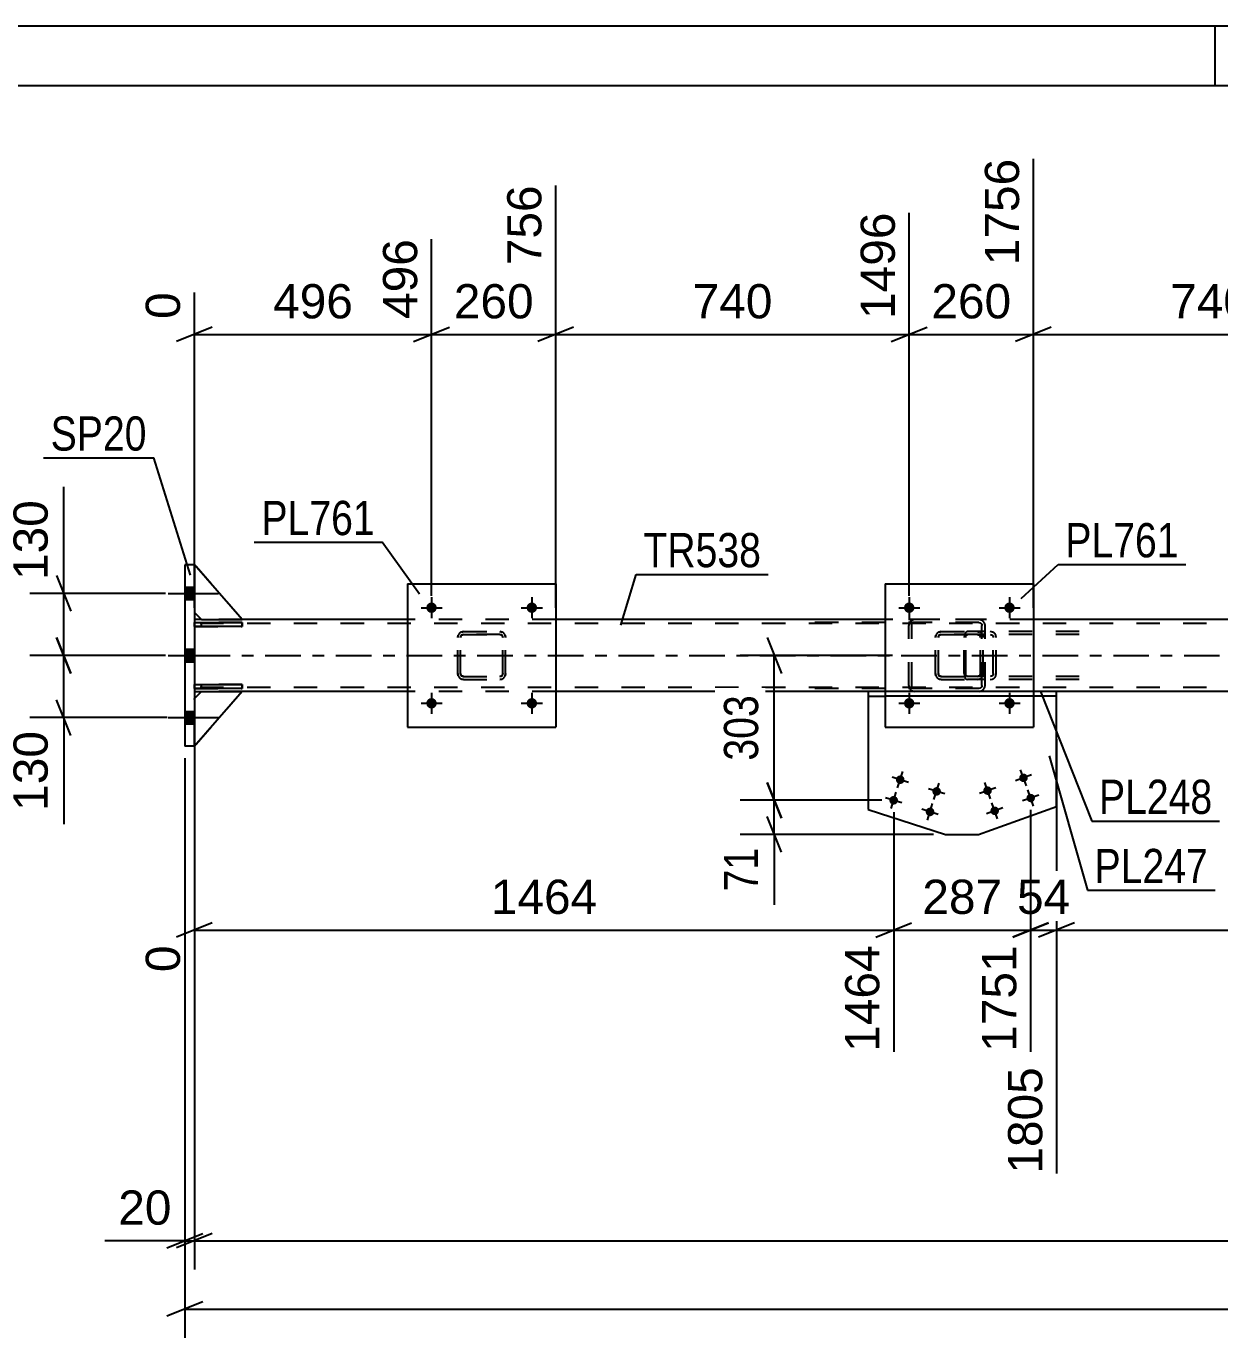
# Model space of a CAD drawing. Header units: millimetres. Extents: x -147 to 694, y -404 to 190.
# Drawn here: x -35.8 to 64.1, y 80.7 to 190.5 of the extents above; entities that cross this region are included whole.
import ezdxf

# ---------------------------------------------------------------- set-up
doc = ezdxf.new("R2010")
doc.units = ezdxf.units.MM
doc.linetypes.add('DXK_LINE_DOT2', pattern=[3.9198, 1.9599, -1.9599])
doc.linetypes.add('DXK_LINE_DOT3', pattern=[5.9187, 2.979, -0.9799, 0.9799, -0.9799])
doc.styles.add('Arial', font='ARIAL.TTF', dxfattribs={"height": 0.2})
doc.styles.add('Arial Narrow', font='ARIALN.TTF', dxfattribs={"height": 0.2})

# ---------------------------------------------------------------- blocks, each defined once
blk = doc.blocks.new('Unknown-318897192-1115')
at = {"color": 5, "linetype": 'Continuous'}
for p, q in [((693.74, 190.49), (-147.26, 190.49)), ((63.74, 185.49), (63.74, 190.49)), ((688.74, 185.49), (-142.26, 185.49))]:
    blk.add_line(p, q, dxfattribs=at)
blk = doc.blocks.new('Bolt-318897192-2085 - 1693')
at = {"linetype": 'Continuous'}
for points in [[(38.56, 133.82, -1), (37.68, 133.82, -1)], [(46.96, 133.82, -1), (46.08, 133.82, -1)]]:
    blk.add_hatch(color=1, dxfattribs=at).paths.add_polyline_path(points)
at = {"color": 1, "linetype": 'Continuous'}
for p, q in [((38.12, 134.7), (38.12, 132.94)), ((46.52, 134.7), (46.52, 132.94)), ((37.24, 133.82), (39, 133.82)), ((45.64, 133.82), (47.4, 133.82))]:
    blk.add_line(p, q, dxfattribs=at)
blk = doc.blocks.new('Part-318897192-1804 - 1693')
at = {"color": 2, "linetype": 'Continuous'}
for p, q in [((36.12, 143.82), (36.12, 131.82)), ((36.12, 143.82), (48.52, 143.82)), ((48.52, 143.82), (48.52, 131.82)), ((36.12, 131.82), (48.52, 131.82))]:
    blk.add_line(p, q, dxfattribs=at)
blk = doc.blocks.new('Part-318897192-1743 - 1693')
at = {"color": 2, "linetype": 'Continuous'}
for p, q in [((-3.88, 143.82), (-3.88, 131.82)), ((-3.88, 143.82), (8.52, 143.82)), ((8.52, 143.82), (8.52, 131.82)), ((-3.88, 131.82), (8.52, 131.82))]:
    blk.add_line(p, q, dxfattribs=at)
blk = doc.blocks.new('Part-318897192-1744 - 1693')
at = {"color": 7, "linetype": 'DXK_LINE_DOT2'}
for p, q in [((0.32, 139.34), (0.36, 139.52)), ((0.36, 139.52), (0.32, 139.34)), ((0.56, 139.34), (0.58, 139.43)), ((0.58, 139.43), (0.56, 139.34)), ((0.58, 139.43), (0.63, 139.51)), ((0.63, 139.51), (0.58, 139.43)), ((0.62, 139.78), (0.8, 139.82)), ((0.8, 139.82), (0.62, 139.78)), ((0.63, 139.51), (0.71, 139.56)), ((0.71, 139.56), (0.63, 139.51)), ((0.71, 139.56), (0.8, 139.58)), ((0.8, 139.58), (0.71, 139.56)), ((0.8, 139.82), (3.84, 139.82)), ((0.8, 139.82), (0.8, 139.82)), ((0.8, 139.82), (3.84, 139.82)), ((0.8, 139.58), (3.84, 139.58)), ((0.8, 139.58), (0.8, 139.58)), ((3.84, 139.58), (0.8, 139.58)), ((3.84, 139.82), (3.84, 139.82)), ((3.84, 139.82), (4.03, 139.78)), ((4.03, 139.78), (3.84, 139.82)), ((3.84, 139.58), (3.84, 139.58)), ((3.84, 139.58), (3.94, 139.56)), ((3.94, 139.56), (3.84, 139.58)), ((3.94, 139.56), (4.01, 139.51)), ((4.01, 139.51), (3.94, 139.56)), ((4.01, 139.51), (4.07, 139.43)), ((4.07, 139.43), (4.01, 139.51)), ((4.07, 139.43), (4.08, 139.34)), ((4.08, 139.34), (4.07, 139.43)), ((4.29, 139.52), (4.32, 139.34)), ((4.32, 139.34), (4.29, 139.52)), ((0.32, 136.3), (0.32, 139.34)), ((0.56, 136.3), (0.56, 139.34)), ((4.08, 136.3), (4.08, 139.34)), ((4.32, 136.3), (4.32, 139.34)), ((0.36, 136.11), (0.32, 136.3)), ((0.32, 136.3), (0.36, 136.11)), ((0.58, 136.2), (0.56, 136.3)), ((0.56, 136.3), (0.58, 136.21)), ((0.58, 136.21), (0.63, 136.13)), ((0.63, 136.13), (0.58, 136.2)), ((0.71, 136.08), (0.63, 136.13)), ((0.63, 136.13), (0.71, 136.08)), ((4.01, 136.13), (3.94, 136.08)), ((3.94, 136.08), (4.01, 136.13)), ((4.01, 136.13), (4.07, 136.21)), ((4.07, 136.2), (4.01, 136.13)), ((4.08, 136.3), (4.07, 136.2)), ((4.07, 136.21), (4.08, 136.3)), ((4.32, 136.3), (4.29, 136.11)), ((4.29, 136.11), (4.32, 136.3)), ((0.8, 135.82), (0.62, 135.85)), ((0.62, 135.85), (0.8, 135.82)), ((0.8, 136.06), (0.71, 136.08)), ((0.71, 136.08), (0.8, 136.06)), ((0.8, 136.06), (3.84, 136.06)), ((0.8, 136.06), (0.8, 136.06)), ((0.8, 136.06), (3.84, 136.06)), ((0.8, 135.82), (3.84, 135.82)), ((0.8, 135.82), (0.8, 135.82)), ((0.8, 135.82), (3.84, 135.82)), ((3.94, 136.08), (3.84, 136.06)), ((3.84, 136.06), (3.94, 136.08)), ((3.84, 136.06), (3.84, 136.06)), ((4.03, 135.85), (3.84, 135.82)), ((3.84, 135.82), (4.03, 135.85)), ((3.84, 135.82), (3.84, 135.82))]:
    blk.add_line(p, q, dxfattribs=at)
at = {"color": 7, "linetype": 'DXK_LINE_DOT3'}
blk.add_line((2.32, 137.82), (2.32, 137.82), dxfattribs=at)
at = {"color": 7, "linetype": 'DXK_LINE_DOT2'}
for centre, start, end in [((0.8, 139.34), 112.5, 157.5), ((0.8, 139.34), 112.5, 157.5), ((3.84, 139.34), 22.5, 67.5), ((3.84, 139.34), 22.5, 67.5), ((0.8, 136.3), 202.5, 247.5), ((0.8, 136.3), 202.5, 247.5), ((3.84, 136.3), 292.5, 337.5), ((3.84, 136.3), 292.5, 337.5)]:
    blk.add_arc(centre, 0.48, start, end, dxfattribs=at)
blk = doc.blocks.new('Part-318897192-1774 - 1693')
at = {"color": 2, "linetype": 'Continuous'}
for p, q in [((-21.13, 140.82), (-21.73, 140.82)), ((-3.88, 140.82), (-17.73, 140.82)), ((36.12, 140.82), (8.52, 140.82)), ((76.12, 140.82), (48.52, 140.82)), ((-21.73, 134.82), (-21.14, 134.82)), ((-3.88, 134.82), (-17.74, 134.82)), ((34.68, 134.82), (8.52, 134.82)), ((76.12, 134.82), (50.46, 134.82))]:
    blk.add_line(p, q, dxfattribs=at)
at = {"color": 7, "linetype": 'DXK_LINE_DOT2'}
for p, q in [((-21.73, 140.82), (-21.73, 134.87)), ((-17.73, 140.82), (-21.13, 140.82)), ((8.52, 140.82), (-3.88, 140.82)), ((48.52, 140.82), (36.12, 140.82)), ((576.52, 140.5), (-21.73, 140.5)), ((576.52, 135.14), (-21.73, 135.14)), ((-21.73, 134.87), (-21.73, 134.82)), ((-17.74, 134.82), (-21.14, 134.82)), ((8.52, 134.82), (-3.88, 134.82)), ((50.46, 134.82), (34.68, 134.82))]:
    blk.add_line(p, q, dxfattribs=at)
at = {"color": 7, "linetype": 'DXK_LINE_DOT3'}
blk.add_line((-21.73, 137.82), (576.52, 137.82), dxfattribs=at)
blk = doc.blocks.new('Part-318897192-1916 - 1693')
at = {"color": 2, "linetype": 'Continuous'}
for p, q in [((34.68, 134.82), (34.68, 134.42)), ((36.12, 134.82), (34.68, 134.82)), ((34.68, 134.42), (36.12, 134.42)), ((50.46, 134.82), (48.52, 134.82)), ((50.46, 134.42), (48.52, 134.42)), ((50.46, 134.42), (50.46, 134.82))]:
    blk.add_line(p, q, dxfattribs=at)
at = {"color": 7, "linetype": 'DXK_LINE_DOT2'}
for p, q in [((48.52, 134.82), (36.12, 134.82)), ((48.52, 134.42), (36.12, 134.42))]:
    blk.add_line(p, q, dxfattribs=at)
blk = doc.blocks.new('Part-318897192-1805 - 1693')
at = {"color": 7, "linetype": 'DXK_LINE_DOT2'}
for p, q in [((40.32, 139.34), (40.36, 139.52)), ((40.36, 139.52), (40.32, 139.34)), ((40.56, 139.34), (40.58, 139.43)), ((40.58, 139.43), (40.56, 139.34)), ((40.58, 139.43), (40.63, 139.51)), ((40.63, 139.51), (40.58, 139.43)), ((40.62, 139.78), (40.8, 139.82)), ((40.8, 139.82), (40.62, 139.78)), ((40.63, 139.51), (40.71, 139.56)), ((40.71, 139.56), (40.63, 139.51)), ((40.71, 139.56), (40.8, 139.58)), ((40.8, 139.58), (40.71, 139.56)), ((40.8, 139.82), (43.84, 139.82)), ((40.8, 139.82), (40.8, 139.82)), ((40.8, 139.82), (43.84, 139.82)), ((40.8, 139.58), (43.84, 139.58)), ((40.8, 139.58), (40.8, 139.58)), ((43.84, 139.58), (40.8, 139.58)), ((43.84, 139.82), (43.84, 139.82)), ((43.84, 139.82), (44.02, 139.78)), ((44.02, 139.78), (43.84, 139.82)), ((43.84, 139.58), (43.84, 139.58)), ((43.84, 139.58), (43.93, 139.56)), ((43.93, 139.56), (43.84, 139.58)), ((43.93, 139.56), (44.01, 139.51)), ((44.01, 139.51), (43.93, 139.56)), ((44.01, 139.51), (44.06, 139.43)), ((44.06, 139.43), (44.01, 139.51)), ((44.06, 139.43), (44.08, 139.34)), ((44.08, 139.34), (44.06, 139.43)), ((44.28, 139.52), (44.32, 139.34)), ((44.32, 139.34), (44.28, 139.52)), ((40.32, 136.3), (40.32, 139.34)), ((40.56, 136.3), (40.56, 139.34)), ((44.08, 136.3), (44.08, 139.34)), ((44.32, 136.3), (44.32, 139.34)), ((40.36, 136.11), (40.32, 136.3)), ((40.32, 136.3), (40.36, 136.11)), ((40.58, 136.2), (40.56, 136.3)), ((40.56, 136.3), (40.58, 136.21)), ((40.58, 136.21), (40.63, 136.13)), ((40.63, 136.13), (40.58, 136.2)), ((40.71, 136.08), (40.63, 136.13)), ((40.63, 136.13), (40.71, 136.08)), ((44.01, 136.13), (43.93, 136.08)), ((43.93, 136.08), (44.01, 136.13)), ((44.01, 136.13), (44.06, 136.21)), ((44.06, 136.2), (44.01, 136.13)), ((44.08, 136.3), (44.06, 136.2)), ((44.06, 136.21), (44.08, 136.3)), ((44.32, 136.3), (44.28, 136.11)), ((44.28, 136.11), (44.32, 136.3)), ((40.8, 135.82), (40.62, 135.85)), ((40.62, 135.85), (40.8, 135.82)), ((40.8, 136.06), (40.71, 136.08)), ((40.71, 136.08), (40.8, 136.06)), ((40.8, 136.06), (43.84, 136.06)), ((40.8, 136.06), (40.8, 136.06)), ((40.8, 136.06), (43.84, 136.06)), ((40.8, 135.82), (43.84, 135.82)), ((40.8, 135.82), (40.8, 135.82)), ((40.8, 135.82), (43.84, 135.82)), ((43.93, 136.08), (43.84, 136.06)), ((43.84, 136.06), (43.93, 136.08)), ((43.84, 136.06), (43.84, 136.06)), ((44.02, 135.85), (43.84, 135.82)), ((43.84, 135.82), (44.02, 135.85)), ((43.84, 135.82), (43.84, 135.82))]:
    blk.add_line(p, q, dxfattribs=at)
at = {"color": 7, "linetype": 'DXK_LINE_DOT3'}
blk.add_line((42.32, 137.82), (42.32, 137.82), dxfattribs=at)
at = {"color": 7, "linetype": 'DXK_LINE_DOT2'}
for centre, start, end in [((40.8, 139.34), 112.5, 157.5), ((40.8, 139.34), 112.5, 157.5), ((43.84, 139.34), 22.5, 67.5), ((43.84, 139.34), 22.5, 67.5), ((40.8, 136.3), 202.5, 247.5), ((40.8, 136.3), 202.5, 247.5), ((43.84, 136.3), 292.5, 337.5), ((43.84, 136.3), 292.5, 337.5)]:
    blk.add_arc(centre, 0.48, start, end, dxfattribs=at)
blk = doc.blocks.new('Bolt-318897192-1899 - 1693')
at = {"linetype": 'Continuous'}
for points in [[(47.35, 127.46, -1), (48.03, 127.7, -1)], [(44.34, 126.39, -1), (45.02, 126.63, -1)], [(47.96, 125.77, -1), (48.63, 126.01, -1)], [(44.94, 124.7, -1), (45.62, 124.94, -1)]]:
    blk.add_hatch(color=1, dxfattribs=at).paths.add_polyline_path(points)
at = {"color": 1, "linetype": 'Continuous'}
for p, q in [((48.37, 127.82), (47.01, 127.34)), ((47.93, 126.9), (47.45, 128.26)), ((45.36, 126.75), (44, 126.27)), ((44.92, 125.83), (44.44, 127.19)), ((48.54, 125.21), (48.05, 126.57)), ((45.52, 124.14), (45.04, 125.5)), ((48.97, 126.13), (47.62, 125.65)), ((45.96, 125.06), (44.6, 124.58))]:
    blk.add_line(p, q, dxfattribs=at)
blk = doc.blocks.new('Bolt-318897192-1900 - 1693')
at = {"linetype": 'Continuous'}
for points in [[(37.02, 127.53, -1), (37.71, 127.31, -1)], [(40.07, 126.55, -1), (40.76, 126.34, -1)], [(36.47, 125.81, -1), (37.16, 125.59, -1)], [(39.52, 124.84, -1), (40.21, 124.62, -1)]]:
    blk.add_hatch(color=1, dxfattribs=at).paths.add_polyline_path(points)
at = {"color": 1, "linetype": 'Continuous'}
for p, q in [((38.05, 127.2), (36.68, 127.64)), ((37.15, 126.73), (37.58, 128.1)), ((36.6, 125.02), (37.04, 126.39)), ((41.1, 126.23), (39.73, 126.66)), ((40.19, 125.76), (40.63, 127.13)), ((37.5, 125.48), (36.13, 125.92)), ((39.65, 124.04), (40.08, 125.42)), ((40.55, 124.51), (39.18, 124.95))]:
    blk.add_line(p, q, dxfattribs=at)
blk = doc.blocks.new('Part-318897192-1901 - 1693')
at = {"color": 7, "linetype": 'DXK_LINE_DOT2'}
for p, q in [((-17.74, 135.38), (-21.74, 135.38)), ((-21.74, 135.38), (-21.74, 135.06)), ((-21.74, 135.06), (-17.74, 135.06)), ((-21.14, 135.06), (-21.14, 135.38)), ((-17.74, 135.06), (-17.74, 135.38))]:
    blk.add_line(p, q, dxfattribs=at)
blk = doc.blocks.new('Part-318897192-1902 - 1693')
at = {"color": 7, "linetype": 'DXK_LINE_DOT2'}
for p, q in [((-17.74, 140.58), (-21.74, 140.58)), ((-21.74, 140.58), (-21.74, 140.26)), ((-21.74, 140.26), (-21.74, 140.58)), ((-21.14, 140.26), (-21.14, 140.58)), ((-17.74, 140.26), (-17.74, 140.58)), ((-21.74, 140.26), (-17.74, 140.26))]:
    blk.add_line(p, q, dxfattribs=at)
blk = doc.blocks.new('Part-318897192-1921 - 1693')
at = {"color": 2, "linetype": 'Continuous'}
for p, q in [((34.68, 134.42), (34.68, 124.92)), ((50.46, 125.17), (50.46, 134.42)), ((43.92, 122.85), (50.46, 125.17)), ((34.68, 124.92), (41.15, 122.85)), ((41.15, 122.85), (43.92, 122.85))]:
    blk.add_line(p, q, dxfattribs=at)
at = {"color": 7, "linetype": 'DXK_LINE_DOT2'}
blk.add_line((50.46, 134.42), (34.68, 134.42), dxfattribs=at)
blk = doc.blocks.new('Part-318897192-1934 - 1693')
at = {"color": 2, "linetype": 'Continuous'}
for p, q in [((-21.73, 145.42), (-22.53, 145.42)), ((-22.53, 145.42), (-22.53, 130.22)), ((-21.73, 145.42), (-21.73, 130.22)), ((-21.73, 130.22), (-22.53, 130.22))]:
    blk.add_line(p, q, dxfattribs=at)
blk = doc.blocks.new('Part-318897192-1960 - 1693')
at = {"color": 7, "linetype": 'DXK_LINE_DOT2'}
for p, q in [((42.75, 139.52), (42.73, 139.34)), ((42.81, 139.68), (42.75, 139.52)), ((42.9, 139.78), (42.81, 139.68)), ((42.86, 139.34), (42.87, 139.43)), ((42.87, 139.43), (42.9, 139.51)), ((43, 139.82), (42.9, 139.78)), ((42.9, 139.51), (42.95, 139.56)), ((42.95, 139.56), (43, 139.58)), ((52.35, 139.82), (43, 139.82)), ((52.35, 139.58), (43, 139.58)), ((44.47, 139.58), (44.47, 139.82)), ((45.1, 139.78), (44.91, 139.82)), ((44.91, 139.58), (45.01, 139.56)), ((45.01, 139.56), (45.09, 139.51)), ((45.09, 139.51), (45.14, 139.43)), ((45.14, 139.43), (45.16, 139.34)), ((45.41, 139.34), (45.38, 139.52)), ((42.73, 136.3), (42.73, 139.34)), ((42.86, 136.3), (42.86, 139.34)), ((45.16, 136.3), (45.16, 139.34)), ((45.41, 136.3), (45.41, 139.34)), ((42.73, 136.3), (42.75, 136.11)), ((42.87, 136.21), (42.86, 136.3)), ((42.9, 136.13), (42.87, 136.21)), ((42.95, 136.08), (42.9, 136.13)), ((45.09, 136.13), (45.01, 136.08)), ((45.14, 136.21), (45.09, 136.13)), ((45.16, 136.3), (45.14, 136.21)), ((45.38, 136.11), (45.41, 136.3)), ((42.75, 136.11), (42.81, 135.96)), ((42.81, 135.96), (42.9, 135.85)), ((42.9, 135.85), (43, 135.82)), ((43, 136.06), (42.95, 136.08)), ((52.35, 136.06), (43, 136.06)), ((52.35, 135.82), (43, 135.82)), ((44.47, 135.82), (44.47, 136.06)), ((45.01, 136.08), (44.91, 136.06)), ((44.91, 135.82), (45.1, 135.85))]:
    blk.add_line(p, q, dxfattribs=at)
for centre, start, end in [((44.93, 139.32), 23.8951, 68.8487), ((44.93, 136.31), 291.1513, 336.1049)]:
    blk.add_arc(centre, 0.492, start, end, dxfattribs=at)
blk = doc.blocks.new('Part-318897192-1985 - 1693')
at = {"color": 2, "linetype": 'Continuous'}
for p, q in [((-21.74, 135.38), (-17.74, 135.38)), ((-21.74, 135.38), (-21.74, 135.06)), ((-17.74, 135.06), (-21.74, 135.06)), ((-17.74, 135.38), (-17.74, 135.06))]:
    blk.add_line(p, q, dxfattribs=at)
at = {"color": 7, "linetype": 'DXK_LINE_DOT2'}
for p, q in [((-21.74, 135.06), (-21.74, 135.38)), ((-21.14, 135.06), (-21.14, 135.38))]:
    blk.add_line(p, q, dxfattribs=at)
blk = doc.blocks.new('Part-318897192-1986 - 1693')
at = {"color": 2, "linetype": 'Continuous'}
for p, q in [((-21.74, 140.58), (-17.74, 140.58)), ((-21.74, 140.58), (-21.74, 140.26)), ((-17.74, 140.58), (-17.74, 140.26)), ((-17.74, 140.26), (-21.74, 140.26))]:
    blk.add_line(p, q, dxfattribs=at)
at = {"color": 7, "linetype": 'DXK_LINE_DOT2'}
for p, q in [((-21.74, 140.26), (-21.74, 140.58)), ((-21.14, 140.26), (-21.14, 140.58))]:
    blk.add_line(p, q, dxfattribs=at)
blk = doc.blocks.new('Part-318897192-1987 - 1693')
at = {"color": 2, "linetype": 'Continuous'}
for p, q in [((-21.74, 134.22), (-21.14, 134.82)), ((-17.74, 134.82), (-21.74, 130.22)), ((-21.14, 134.82), (-17.74, 134.82))]:
    blk.add_line(p, q, dxfattribs=at)
at = {"color": 7, "linetype": 'DXK_LINE_DOT2'}
blk.add_line((-21.74, 130.22), (-21.74, 134.22), dxfattribs=at)
blk = doc.blocks.new('Part-318897192-1988 - 1693')
at = {"color": 7, "linetype": 'DXK_LINE_DOT2'}
for p, q in [((-21.74, 134.22), (-21.14, 134.82)), ((-17.74, 134.82), (-21.74, 130.22)), ((-21.74, 130.22), (-21.74, 134.22)), ((-21.14, 134.82), (-17.74, 134.82))]:
    blk.add_line(p, q, dxfattribs=at)
blk = doc.blocks.new('Part-318897192-1989 - 1693')
at = {"color": 2, "linetype": 'Continuous'}
for p, q in [((-17.74, 140.82), (-21.74, 145.42)), ((-21.74, 141.42), (-21.14, 140.82)), ((-21.14, 140.82), (-17.74, 140.82))]:
    blk.add_line(p, q, dxfattribs=at)
at = {"color": 7, "linetype": 'DXK_LINE_DOT2'}
blk.add_line((-21.74, 145.42), (-21.74, 141.42), dxfattribs=at)
blk = doc.blocks.new('Part-318897192-1990 - 1693')
at = {"color": 7, "linetype": 'DXK_LINE_DOT2'}
for p, q in [((-17.74, 140.82), (-21.74, 145.42)), ((-21.74, 145.42), (-21.74, 141.42)), ((-21.74, 141.42), (-21.14, 140.82)), ((-21.14, 140.82), (-17.74, 140.82))]:
    blk.add_line(p, q, dxfattribs=at)
blk = doc.blocks.new('Bolt-318897192-1999 - 1693')
at = {"linetype": 'Continuous'}
for points in [[(38.56, 141.82, -1), (37.68, 141.82, -1)], [(46.96, 141.82, -1), (46.08, 141.82, -1)]]:
    blk.add_hatch(color=1, dxfattribs=at).paths.add_polyline_path(points)
at = {"color": 1, "linetype": 'Continuous'}
for p, q in [((37.24, 141.82), (39, 141.82)), ((38.12, 142.7), (38.12, 140.94)), ((45.64, 141.82), (47.4, 141.82)), ((46.52, 142.7), (46.52, 140.94))]:
    blk.add_line(p, q, dxfattribs=at)
blk = doc.blocks.new('Bolt-318897192-2041 - 1693')
at = {"linetype": 'Continuous'}
for points in [[(-1.44, 141.82, -1), (-2.32, 141.82, -1)], [(6.96, 141.82, -1), (6.08, 141.82, -1)]]:
    blk.add_hatch(color=1, dxfattribs=at).paths.add_polyline_path(points)
at = {"color": 1, "linetype": 'Continuous'}
for p, q in [((-2.76, 141.82), (-1, 141.82)), ((-1.88, 142.7), (-1.88, 140.94)), ((5.64, 141.82), (7.4, 141.82)), ((6.52, 142.7), (6.52, 140.94))]:
    blk.add_line(p, q, dxfattribs=at)
blk = doc.blocks.new('Bolt-318897192-2042 - 1693')
at = {"linetype": 'Continuous'}
for points in [[(-1.44, 133.82, -1), (-2.32, 133.82, -1)], [(6.96, 133.82, -1), (6.08, 133.82, -1)]]:
    blk.add_hatch(color=1, dxfattribs=at).paths.add_polyline_path(points)
at = {"color": 1, "linetype": 'Continuous'}
for p, q in [((-1.88, 134.7), (-1.88, 132.94)), ((6.52, 134.7), (6.52, 132.94)), ((-2.76, 133.82), (-1, 133.82)), ((5.64, 133.82), (7.4, 133.82))]:
    blk.add_line(p, q, dxfattribs=at)
blk = doc.blocks.new('Bolt-318897192-2057 - 1693')
at = {"linetype": 'Continuous'}
for points in [[(-22.53, 143.54), (-22.53, 142.5), (-21.73, 142.5), (-21.73, 143.54)], [(-22.53, 143.54), (-22.53, 142.5), (-21.73, 142.5), (-21.73, 143.54)], [(-22.53, 143.54), (-22.53, 142.5), (-21.73, 142.5), (-21.73, 143.54)], [(-22.53, 138.34), (-22.53, 137.3), (-21.73, 137.3), (-21.73, 138.34)], [(-22.53, 138.34), (-22.53, 137.3), (-21.73, 137.3), (-21.73, 138.34)], [(-22.53, 133.14), (-22.53, 132.1), (-21.73, 132.1), (-21.73, 133.14)], [(-22.53, 133.14), (-22.53, 132.1), (-21.73, 132.1), (-21.73, 133.14)], [(-22.53, 133.14), (-22.53, 132.1), (-21.73, 132.1), (-21.73, 133.14)]]:
    blk.add_hatch(color=1, dxfattribs=at).paths.add_polyline_path(points)
at = {"color": 1, "linetype": 'Continuous'}
for p, q in [((-23.93, 143.02), (-19.73, 143.02)), ((-23.93, 143.02), (-19.73, 143.02)), ((-23.93, 143.02), (-19.73, 143.02)), ((-22.53, 143.54), (-21.73, 143.54)), ((-22.53, 143.54), (-21.73, 143.54)), ((-22.53, 143.54), (-21.73, 143.54)), ((-22.53, 142.5), (-21.73, 142.5)), ((-22.53, 142.5), (-21.73, 142.5)), ((-22.53, 142.5), (-21.73, 142.5)), ((-22.53, 138.34), (-21.73, 138.34)), ((-22.53, 138.34), (-21.73, 138.34)), ((-23.93, 137.82), (-19.73, 137.82)), ((-23.93, 137.82), (-19.73, 137.82)), ((-22.53, 137.3), (-21.73, 137.3)), ((-22.53, 137.3), (-21.73, 137.3)), ((-22.53, 133.14), (-21.73, 133.14)), ((-22.53, 133.14), (-21.73, 133.14)), ((-22.53, 133.14), (-21.73, 133.14)), ((-23.93, 132.62), (-19.73, 132.62)), ((-23.93, 132.62), (-19.73, 132.62)), ((-23.93, 132.62), (-19.73, 132.62)), ((-22.53, 132.1), (-21.73, 132.1)), ((-22.53, 132.1), (-21.73, 132.1)), ((-22.53, 132.1), (-21.73, 132.1))]:
    blk.add_line(p, q, dxfattribs=at)
blk = doc.blocks.new('Part-318897192-2070 - 1693')
at = {"color": 7, "linetype": 'DXK_LINE_DOT2'}
for p, q in [((43.95, 140.82), (30.05, 140.82)), ((43.95, 140.58), (30.05, 140.58)), ((38.12, 140.52), (38.11, 140.47)), ((38.59, 140.82), (38.4, 140.78)), ((38.41, 140.51), (38.49, 140.56)), ((38.49, 140.56), (38.59, 140.58)), ((44.15, 140.78), (43.95, 140.82)), ((43.95, 140.58), (44.05, 140.56)), ((44.05, 140.56), (44.13, 140.51)), ((44.44, 140.47), (44.43, 140.52)), ((38.11, 140.47), (38.08, 140.34)), ((38.08, 135.3), (38.08, 140.34)), ((38.34, 140.34), (38.35, 140.43)), ((38.34, 135.3), (38.34, 140.34)), ((38.35, 140.43), (38.41, 140.51)), ((44.13, 140.51), (44.19, 140.43)), ((44.19, 140.43), (44.21, 140.34)), ((44.21, 135.3), (44.21, 140.34)), ((44.47, 140.34), (44.44, 140.47)), ((44.47, 135.3), (44.47, 140.34)), ((43.95, 135.06), (30.05, 135.06)), ((38.08, 135.3), (38.1, 135.21)), ((38.1, 135.21), (38.12, 135.11)), ((38.35, 135.21), (38.34, 135.3)), ((38.41, 135.13), (38.35, 135.21)), ((38.49, 135.08), (38.41, 135.13)), ((38.59, 135.06), (38.49, 135.08)), ((44.05, 135.08), (43.95, 135.06)), ((44.13, 135.13), (44.05, 135.08)), ((44.19, 135.21), (44.13, 135.13)), ((44.21, 135.3), (44.19, 135.21)), ((44.43, 135.11), (44.45, 135.21)), ((44.45, 135.21), (44.47, 135.3)), ((43.95, 134.82), (30.05, 134.82)), ((38.4, 134.85), (38.59, 134.82)), ((43.95, 134.82), (44.15, 134.85))]:
    blk.add_line(p, q, dxfattribs=at)
for centre, start, end in [((38.57, 140.32), 110.7583, 155.68), ((43.97, 140.32), 24.32, 69.2417), ((38.57, 135.32), 204.32, 249.2417), ((43.97, 135.32), 290.7583, 335.68)]:
    blk.add_arc(centre, 0.496, start, end, dxfattribs=at)
blk = doc.blocks.new('StraightDimension-318897192-8381 - 1693')
at = {"color": 7, "linetype": 'Continuous'}
for p, q in [((48.52, 141.82), (48.52, 179.38)), ((78.12, 142.82), (78.12, 174.88)), ((50.02, 165.29), (47.02, 164.09)), ((48.52, 164.69), (78.12, 164.69)), ((76.62, 164.09), (79.62, 165.29))]:
    blk.add_line(p, q, dxfattribs=at)
at = {"color": 0}
blk.add_wipeout([(67.25, 165.44), (67.25, 169.64), (59.38, 169.64), (59.38, 165.44)], dxfattribs=at)
at = {"color": 3, "style": 'Arial'}
blk.add_text('740', height=2.865, dxfattribs=at).set_placement((59.98, 166.04))
at = {"color": 0, "linetype": 'Continuous'}
blk.add_wipeout([(77.52, 175.48), (73.32, 175.48), (73.32, 165.39), (77.52, 165.39)], dxfattribs=at)
at = {"color": 3, "linetype": 'Continuous', "style": 'Arial'}
blk.add_text('2496', height=2.865, rotation=90.0002, dxfattribs=at).set_placement((76.92, 165.99))
blk = doc.blocks.new('StraightDimension-318897192-8385 - 1693')
at = {"color": 7, "linetype": 'Continuous'}
for p, q in [((-1.88, 142.82), (-1.88, 172.66)), ((-21.74, 141.82), (-21.74, 168.21)), ((-20.24, 165.29), (-23.24, 164.09)), ((-21.74, 164.69), (-1.88, 164.69)), ((-3.38, 164.09), (-0.38, 165.29))]:
    blk.add_line(p, q, dxfattribs=at)
at = {"color": 0}
blk.add_wipeout([(-7.87, 165.44), (-7.87, 169.64), (-15.74, 169.64), (-15.74, 165.44)], dxfattribs=at)
at = {"color": 3, "style": 'Arial'}
blk.add_text('496', height=2.865, dxfattribs=at).set_placement((-15.14, 166.04))
at = {"color": 0, "linetype": 'Continuous'}
for points in [[(-2.48, 173.26), (-6.68, 173.26), (-6.68, 165.39), (-2.48, 165.39)], [(-22.34, 168.81), (-26.54, 168.81), (-26.54, 165.39), (-22.34, 165.39)]]:
    blk.add_wipeout(points, dxfattribs=at)
at = {"color": 3, "linetype": 'Continuous', "style": 'Arial'}
for s, height, p in [('496', 2.865, (-3.08, 165.99)), ('0', 2.87, (-22.94, 165.99))]:
    blk.add_text(s, height=height, rotation=90.0002, dxfattribs=at).set_placement(p)
blk = doc.blocks.new('StraightDimension-318897192-3191 - 1693')
at = {"color": 7, "linetype": 'Continuous'}
for p, q in [((-32.67, 143.02), (-32.67, 151.94)), ((-32.67, 143.02), (-32.67, 151.94)), ((-33.27, 144.52), (-32.07, 141.52)), ((-24.16, 143.02), (-35.52, 143.02)), ((-32.67, 137.82), (-32.67, 143.02)), ((-32.07, 136.32), (-33.27, 139.32)), ((-24.16, 137.82), (-35.52, 137.82))]:
    blk.add_line(p, q, dxfattribs=at)
at = {"color": 0}
blk.add_wipeout([(-33.42, 151.41), (-37.62, 151.41), (-37.62, 143.54), (-33.42, 143.54)], dxfattribs=at)
at = {"color": 3, "style": 'Arial'}
blk.add_text('130', height=2.865, rotation=90.0002, dxfattribs=at).set_placement((-34.02, 144.14))
blk = doc.blocks.new('StraightDimension-318897192-2361 - 1693')
at = {"color": 7, "linetype": 'Continuous'}
for p, q in [((-22.53, 129.22), (-22.53, 80.71)), ((-21.03, 83.71), (-24.03, 82.51)), ((-22.53, 83.11), (589.42, 83.11))]:
    blk.add_line(p, q, dxfattribs=at)
blk = doc.blocks.new('StraightDimension-318897192-18977 - 1693')
at = {"color": 7, "linetype": 'Continuous'}
for p, q in [((26.22, 127.2), (27.42, 124.2)), ((35.82, 125.7), (23.97, 125.7)), ((26.82, 122.85), (26.82, 125.7)), ((27.42, 121.35), (26.22, 124.35)), ((40.15, 122.85), (23.97, 122.85)), ((26.82, 122.85), (26.82, 116.94)), ((26.82, 122.85), (26.82, 116.94))]:
    blk.add_line(p, q, dxfattribs=at)
at = {"color": 0}
blk.add_wipeout([(26.07, 122.32), (21.87, 122.32), (21.87, 117.47), (26.07, 117.47)], dxfattribs=at)
at = {"color": 3, "style": 'Arial Narrow'}
blk.add_text('71', height=2.863, rotation=90.0002, dxfattribs=at).set_placement((25.47, 118.07))
blk = doc.blocks.new('StraightDimension-318897192-2388 - 1693')
at = {"color": 7, "linetype": 'Continuous'}
for p, q in [((-21.74, 129.22), (-21.74, 86.43)), ((-20.24, 89.43), (-23.24, 88.23)), ((-21.74, 88.83), (588.62, 88.83))]:
    blk.add_line(p, q, dxfattribs=at)
blk = doc.blocks.new('StraightDimension-318897192-8384 - 1693')
at = {"color": 7, "linetype": 'Continuous'}
for p, q in [((8.52, 141.82), (8.52, 177.16)), ((-1.88, 142.82), (-1.88, 172.66)), ((-3.38, 164.09), (-0.38, 165.29)), ((-1.88, 164.69), (8.52, 164.69)), ((10.02, 165.29), (7.02, 164.09))]:
    blk.add_line(p, q, dxfattribs=at)
at = {"color": 0}
blk.add_wipeout([(7.26, 165.44), (7.26, 169.64), (-0.61, 169.64), (-0.61, 165.44)], dxfattribs=at)
at = {"color": 3, "style": 'Arial'}
blk.add_text('260', height=2.865, dxfattribs=at).set_placement((-0.01, 166.04))
at = {"color": 0, "linetype": 'Continuous'}
blk.add_wipeout([(7.92, 177.76), (3.72, 177.76), (3.72, 169.89), (7.92, 169.89)], dxfattribs=at)
at = {"color": 3, "linetype": 'Continuous', "style": 'Arial'}
blk.add_text('756', height=2.865, rotation=90.0002, dxfattribs=at).set_placement((7.32, 170.49))
blk = doc.blocks.new('StraightDimension-318897192-2120 - 1693')
at = {"color": 7, "linetype": 'Continuous'}
for p, q in [((50.46, 130.82), (50.46, 94.45)), ((121.74, 125.36), (121.74, 104.65)), ((51.96, 115.44), (48.96, 114.24)), ((120.24, 114.24), (123.24, 115.44)), ((50.46, 114.84), (121.74, 114.84))]:
    blk.add_line(p, q, dxfattribs=at)
at = {"color": 0}
blk.add_wipeout([(91.14, 115.59), (91.14, 119.79), (81.05, 119.79), (81.05, 115.59)], dxfattribs=at)
at = {"color": 3, "style": 'Arial'}
blk.add_text('1782', height=2.865, dxfattribs=at).set_placement((81.65, 116.19))
at = {"color": 0, "linetype": 'Continuous'}
blk.add_wipeout([(121.14, 114.14), (116.94, 114.14), (116.94, 104.05), (121.14, 104.05)], dxfattribs=at)
at = {"color": 3, "linetype": 'Continuous', "style": 'Arial'}
blk.add_text('3587', height=2.865, rotation=90.0002, dxfattribs=at).set_placement((120.54, 104.65))
blk = doc.blocks.new('StraightDimension-318897192-2121 - 1693')
at = {"color": 7, "linetype": 'Continuous'}
for p, q in [((50.46, 130.82), (50.46, 94.45)), ((48.29, 124.89), (48.29, 104.65)), ((46.79, 114.24), (49.79, 115.44)), ((51.96, 115.44), (48.96, 114.24)), ((48.29, 114.84), (50.46, 114.84))]:
    blk.add_line(p, q, dxfattribs=at)
at = {"color": 0, "linetype": 'Continuous'}
blk.add_wipeout([(49.86, 103.94), (45.66, 103.94), (45.66, 93.85), (49.86, 93.85)], dxfattribs=at)
at = {"color": 3, "linetype": 'Continuous', "style": 'Arial'}
blk.add_text('1805', height=2.865, rotation=90.0002, dxfattribs=at).set_placement((49.26, 94.45))
at = {"color": 0}
blk.add_wipeout([(52.2, 115.59), (52.2, 119.79), (46.55, 119.79), (46.55, 115.59)], dxfattribs=at)
at = {"color": 3, "style": 'Arial'}
blk.add_text('54', height=2.865, dxfattribs=at).set_placement((47.15, 116.19))
blk = doc.blocks.new('StraightDimension-318897192-2122 - 1693')
at = {"color": 7, "linetype": 'Continuous'}
for p, q in [((36.82, 124.7), (36.82, 104.65)), ((48.29, 124.89), (48.29, 104.65)), ((35.32, 114.24), (38.32, 115.44)), ((49.79, 115.44), (46.79, 114.24)), ((36.82, 114.84), (48.29, 114.84))]:
    blk.add_line(p, q, dxfattribs=at)
at = {"color": 0}
blk.add_wipeout([(46.49, 115.59), (46.49, 119.79), (38.62, 119.79), (38.62, 115.59)], dxfattribs=at)
at = {"color": 0, "linetype": 'Continuous'}
blk.add_wipeout([(47.69, 114.14), (43.49, 114.14), (43.49, 104.05), (47.69, 104.05)], dxfattribs=at)
at = {"color": 3, "style": 'Arial'}
blk.add_text('287', height=2.865, dxfattribs=at).set_placement((39.22, 116.19))
at = {"color": 3, "linetype": 'Continuous', "style": 'Arial'}
blk.add_text('1751', height=2.865, rotation=90.0002, dxfattribs=at).set_placement((47.09, 104.65))
blk = doc.blocks.new('StraightDimension-318897192-2123 - 1693')
at = {"color": 7, "linetype": 'Continuous'}
for p, q in [((-21.74, 133.82), (-21.74, 111.32)), ((36.82, 124.7), (36.82, 104.65)), ((-20.24, 115.44), (-23.24, 114.24)), ((35.32, 114.24), (38.32, 115.44)), ((-21.74, 114.84), (36.82, 114.84))]:
    blk.add_line(p, q, dxfattribs=at)
at = {"color": 0}
blk.add_wipeout([(12.59, 115.59), (12.59, 119.79), (2.49, 119.79), (2.49, 115.59)], dxfattribs=at)
at = {"color": 3, "style": 'Arial'}
blk.add_text('1464', height=2.865, dxfattribs=at).set_placement((3.09, 116.19))
at = {"color": 0, "linetype": 'Continuous'}
for points in [[(-22.34, 114.14), (-26.54, 114.14), (-26.54, 110.72), (-22.34, 110.72)], [(36.22, 114.14), (32.02, 114.14), (32.02, 104.05), (36.22, 104.05)]]:
    blk.add_wipeout(points, dxfattribs=at)
at = {"color": 3, "linetype": 'Continuous', "style": 'Arial'}
for s, height, p in [('0', 2.87, (-22.94, 111.32)), ('1464', 2.865, (35.62, 104.65))]:
    blk.add_text(s, height=height, rotation=90.0002, dxfattribs=at).set_placement(p)
blk = doc.blocks.new('StraightDimension-318897192-2410 - 1693')
at = {"color": 7, "linetype": 'Continuous'}
for p, q in [((-22.53, 129.22), (-22.53, 86.43)), ((-21.74, 129.22), (-21.74, 86.43)), ((-24.03, 88.23), (-21.03, 89.43)), ((-20.24, 89.43), (-23.24, 88.23)), ((-22.53, 88.83), (-29.23, 88.83)), ((-22.53, 88.83), (-29.23, 88.83)), ((-22.53, 88.83), (-21.74, 88.83))]:
    blk.add_line(p, q, dxfattribs=at)
at = {"color": 0}
blk.add_wipeout([(-23.06, 89.58), (-23.06, 93.78), (-28.71, 93.78), (-28.71, 89.58)], dxfattribs=at)
at = {"color": 3, "style": 'Arial'}
blk.add_text('20', height=2.865, dxfattribs=at).set_placement((-28.11, 90.18))
blk = doc.blocks.new('StraightDimension-318897192-3207 - 1693')
at = {"color": 7, "linetype": 'Continuous'}
for p, q in [((-33.27, 139.32), (-32.07, 136.32)), ((-24.16, 137.82), (-35.52, 137.82)), ((-32.67, 132.62), (-32.67, 137.82)), ((-32.07, 131.12), (-33.27, 134.12)), ((-24.02, 132.62), (-35.52, 132.62)), ((-32.67, 132.62), (-32.67, 123.7)), ((-32.67, 132.62), (-32.67, 123.7))]:
    blk.add_line(p, q, dxfattribs=at)
at = {"color": 0}
blk.add_wipeout([(-33.42, 132.09), (-37.62, 132.09), (-37.62, 124.22), (-33.42, 124.22)], dxfattribs=at)
at = {"color": 3, "style": 'Arial'}
blk.add_text('130', height=2.865, rotation=90.0002, dxfattribs=at).set_placement((-34.02, 124.82))
blk = doc.blocks.new('StraightDimension-318897192-8382 - 1693')
at = {"color": 7, "linetype": 'Continuous'}
for p, q in [((48.52, 141.82), (48.52, 179.38)), ((38.12, 142.82), (38.12, 174.88)), ((36.62, 164.09), (39.62, 165.29)), ((38.12, 164.69), (48.52, 164.69)), ((50.02, 165.29), (47.02, 164.09))]:
    blk.add_line(p, q, dxfattribs=at)
at = {"color": 0}
blk.add_wipeout([(47.25, 165.44), (47.25, 169.64), (39.38, 169.64), (39.38, 165.44)], dxfattribs=at)
at = {"color": 3, "style": 'Arial'}
blk.add_text('260', height=2.865, dxfattribs=at).set_placement((39.98, 166.04))
at = {"color": 0, "linetype": 'Continuous'}
blk.add_wipeout([(47.92, 179.98), (43.72, 179.98), (43.72, 169.89), (47.92, 169.89)], dxfattribs=at)
at = {"color": 3, "linetype": 'Continuous', "style": 'Arial'}
blk.add_text('1756', height=2.865, rotation=90.0002, dxfattribs=at).set_placement((47.32, 170.49))
blk = doc.blocks.new('StraightDimension-318897192-8383 - 1693')
at = {"color": 7, "linetype": 'Continuous'}
for p, q in [((8.52, 141.82), (8.52, 177.16)), ((38.12, 142.82), (38.12, 174.88)), ((10.02, 165.29), (7.02, 164.09)), ((8.52, 164.69), (38.12, 164.69)), ((36.62, 164.09), (39.62, 165.29))]:
    blk.add_line(p, q, dxfattribs=at)
at = {"color": 0}
blk.add_wipeout([(27.26, 165.44), (27.26, 169.64), (19.39, 169.64), (19.39, 165.44)], dxfattribs=at)
at = {"color": 3, "style": 'Arial'}
blk.add_text('740', height=2.865, dxfattribs=at).set_placement((19.99, 166.04))
at = {"color": 0, "linetype": 'Continuous'}
blk.add_wipeout([(37.52, 175.48), (33.32, 175.48), (33.32, 165.39), (37.52, 165.39)], dxfattribs=at)
at = {"color": 3, "linetype": 'Continuous', "style": 'Arial'}
blk.add_text('1496', height=2.865, rotation=90.0002, dxfattribs=at).set_placement((36.92, 165.99))
blk = doc.blocks.new('StraightDimension-318897192-18976 - 1693')
at = {"color": 7, "linetype": 'Continuous'}
for p, q in [((26.22, 139.32), (27.42, 136.32)), ((36.71, 137.82), (23.97, 137.82)), ((26.82, 125.7), (26.82, 137.82)), ((27.42, 124.2), (26.22, 127.2)), ((35.82, 125.7), (23.97, 125.7))]:
    blk.add_line(p, q, dxfattribs=at)
at = {"color": 0}
blk.add_wipeout([(26.07, 135.1), (21.87, 135.1), (21.87, 128.42), (26.07, 128.42)], dxfattribs=at)
at = {"color": 3, "style": 'Arial Narrow'}
blk.add_text('303', height=2.863, rotation=90.0002, dxfattribs=at).set_placement((25.47, 129.02))
blk = doc.blocks.new('Mark-318897192-1739 - 1693')
at = {"color": 30, "linetype": 'Continuous'}
for p in [(-16.72, 147.3), (-2.88, 142.96)]:
    blk.add_line(p, (-6.01, 147.3), dxfattribs=at)
at = {"color": 0}
blk.add_wipeout([(-6.61, 147.9), (-6.61, 150.9), (-16.12, 150.9), (-16.12, 147.9)], dxfattribs=at)
blk.add_wipeout([(-6.61, 147.9), (-6.61, 150.9), (-16.12, 150.9), (-16.12, 147.9)], dxfattribs=at)
at = {"color": 3, "style": 'Arial Narrow'}
blk.add_text('PL761', height=2.863, dxfattribs=at).set_placement((-16.12, 147.9))
blk = doc.blocks.new('Mark-318897192-1800 - 1693')
at = {"color": 30, "linetype": 'Continuous'}
for p, q in [((47.5, 142.6), (50.59, 145.44)), ((50.59, 145.44), (61.29, 145.44))]:
    blk.add_line(p, q, dxfattribs=at)
at = {"color": 0}
blk.add_wipeout([(60.69, 146.04), (60.69, 149.04), (51.19, 149.04), (51.19, 146.04)], dxfattribs=at)
blk.add_wipeout([(60.69, 146.04), (60.69, 149.04), (51.19, 149.04), (51.19, 146.04)], dxfattribs=at)
at = {"color": 3, "style": 'Arial Narrow'}
blk.add_text('PL761', height=2.863, dxfattribs=at).set_placement((51.19, 146.04))
blk = doc.blocks.new('Mark-318897192-1770 - 1693')
at = {"color": 30, "linetype": 'Continuous'}
for p, q in [((13.97, 140.35), (15.26, 144.61)), ((15.26, 144.61), (26.32, 144.61))]:
    blk.add_line(p, q, dxfattribs=at)
at = {"color": 0}
blk.add_wipeout([(25.72, 145.21), (25.72, 148.21), (15.86, 148.21), (15.86, 145.21)], dxfattribs=at)
blk.add_wipeout([(25.72, 145.21), (25.72, 148.21), (15.86, 148.21), (15.86, 145.21)], dxfattribs=at)
at = {"color": 3, "style": 'Arial Narrow'}
blk.add_text('TR538', height=2.863, dxfattribs=at).set_placement((15.86, 145.21))
blk = doc.blocks.new('Mark-318897192-1912 - 1693')
at = {"color": 30, "linetype": 'Continuous'}
for p, q in [((49.12, 134.82), (53.41, 123.96)), ((53.41, 123.96), (64.11, 123.96))]:
    blk.add_line(p, q, dxfattribs=at)
at = {"color": 0}
blk.add_wipeout([(63.51, 124.56), (63.51, 127.56), (54.01, 127.56), (54.01, 124.56)], dxfattribs=at)
blk.add_wipeout([(63.51, 124.56), (63.51, 127.56), (54.01, 127.56), (54.01, 124.56)], dxfattribs=at)
at = {"color": 3, "style": 'Arial Narrow'}
blk.add_text('PL248', height=2.863, dxfattribs=at).set_placement((54.01, 124.56))
blk = doc.blocks.new('Mark-318897192-1917 - 1693')
at = {"color": 30, "linetype": 'Continuous'}
for p, q in [((49.83, 129.43), (53.04, 118.17)), ((53.04, 118.17), (63.75, 118.17))]:
    blk.add_line(p, q, dxfattribs=at)
at = {"color": 0}
blk.add_wipeout([(63.15, 118.77), (63.15, 121.77), (53.64, 121.77), (53.64, 118.77)], dxfattribs=at)
blk.add_wipeout([(63.15, 118.77), (63.15, 121.77), (53.64, 121.77), (53.64, 118.77)], dxfattribs=at)
at = {"color": 3, "style": 'Arial Narrow'}
blk.add_text('PL247', height=2.863, dxfattribs=at).set_placement((53.64, 118.77))
blk = doc.blocks.new('Mark-318897192-1930 - 1693')
at = {"color": 30, "linetype": 'Continuous'}
for p in [(-34.37, 154.37), (-22.06, 144.54)]:
    blk.add_line(p, (-25.13, 154.37), dxfattribs=at)
at = {"color": 0}
blk.add_wipeout([(-25.73, 154.97), (-25.73, 157.97), (-33.77, 157.97), (-33.77, 154.97)], dxfattribs=at)
blk.add_wipeout([(-25.73, 154.97), (-25.73, 157.97), (-33.77, 157.97), (-33.77, 154.97)], dxfattribs=at)
at = {"color": 3, "style": 'Arial Narrow'}
blk.add_text('SP20', height=2.863, dxfattribs=at).set_placement((-33.77, 154.97))

msp = doc.modelspace()

# ---------------------------------------------------------------- block references
for name in ['Unknown-318897192-1115', 'Part-318897192-1934 - 1693', 'Part-318897192-1989 - 1693', 'Part-318897192-1990 - 1693', 'Part-318897192-1743 - 1693', 'Part-318897192-1804 - 1693', 'Bolt-318897192-2057 - 1693', 'Bolt-318897192-2041 - 1693', 'Bolt-318897192-1999 - 1693', 'Part-318897192-1902 - 1693', 'Part-318897192-1986 - 1693', 'Part-318897192-1774 - 1693', 'Part-318897192-2070 - 1693', 'Part-318897192-1744 - 1693', 'Part-318897192-1805 - 1693', 'Part-318897192-1960 - 1693', 'Part-318897192-1901 - 1693', 'Part-318897192-1985 - 1693', 'Part-318897192-1987 - 1693', 'Part-318897192-1988 - 1693', 'Bolt-318897192-2042 - 1693', 'Part-318897192-1916 - 1693', 'Part-318897192-1921 - 1693', 'Bolt-318897192-2085 - 1693', 'Bolt-318897192-1900 - 1693', 'Bolt-318897192-1899 - 1693']:
    msp.add_blockref(name, (0, 0))

# ---------------------------------------------------------------- next in the draw order: block references
for name in ['StraightDimension-318897192-8381 - 1693', 'StraightDimension-318897192-8385 - 1693', 'StraightDimension-318897192-2361 - 1693']:
    msp.add_blockref(name, (0, 0))

# ---------------------------------------------------------------- next in the draw order: block references
for name in ['StraightDimension-318897192-8382 - 1693', 'StraightDimension-318897192-8384 - 1693', 'StraightDimension-318897192-3191 - 1693', 'StraightDimension-318897192-18977 - 1693']:
    msp.add_blockref(name, (0, 0))

# ---------------------------------------------------------------- next in the draw order: block references
for name in ['StraightDimension-318897192-8383 - 1693', 'Mark-318897192-1930 - 1693', 'Mark-318897192-1739 - 1693', 'Mark-318897192-1800 - 1693', 'StraightDimension-318897192-2388 - 1693']:
    msp.add_blockref(name, (0, 0))

# ---------------------------------------------------------------- next in the draw order: block references
for name in ['Mark-318897192-1770 - 1693', 'StraightDimension-318897192-2120 - 1693']:
    msp.add_blockref(name, (0, 0))

# ---------------------------------------------------------------- next in the draw order: block references
msp.add_blockref('StraightDimension-318897192-2121 - 1693', (0, 0))

# ---------------------------------------------------------------- next in the draw order: block references
msp.add_blockref('StraightDimension-318897192-2122 - 1693', (0, 0))

# ---------------------------------------------------------------- next in the draw order: block references
for name in ['Mark-318897192-1912 - 1693', 'StraightDimension-318897192-2123 - 1693']:
    msp.add_blockref(name, (0, 0))

# ---------------------------------------------------------------- next in the draw order: block references
for name in ['StraightDimension-318897192-18976 - 1693', 'StraightDimension-318897192-2410 - 1693', 'Mark-318897192-1917 - 1693']:
    msp.add_blockref(name, (0, 0))

# ---------------------------------------------------------------- next in the draw order: block references
msp.add_blockref('StraightDimension-318897192-3207 - 1693', (0, 0))

doc.saveas('drawing.dxf')
